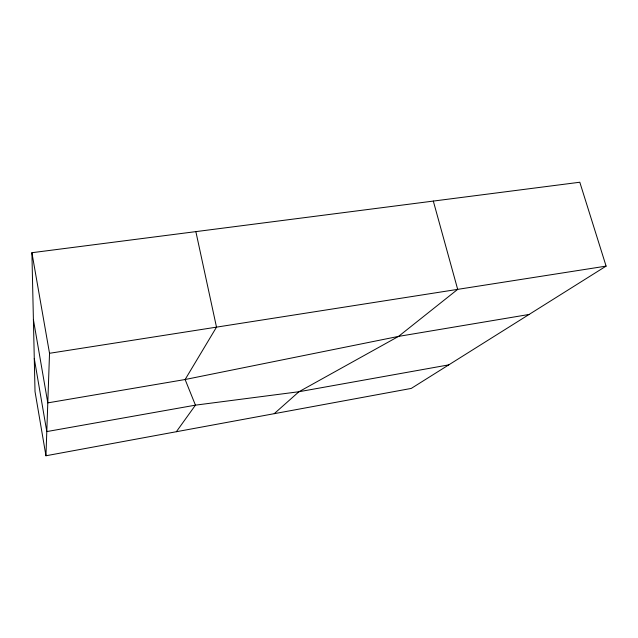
<?xml version="1.0" encoding="UTF-8"?>
<svg xmlns="http://www.w3.org/2000/svg" width="638" height="638" viewBox="0 0 638 638"><rect width="100%" height="100%" fill="white"/><g stroke="black" fill="none" stroke-linecap="round" stroke-linejoin="round"><path stroke-width="0.96" d="M45.952 455.763L49.525 353.293L31.9 252.712L579.806 182.237L606.1 266.118L411.255 388.422L45.952 455.763L35.018 391.541L31.9 252.712M176.359 431.719L195.443 405.154L298.951 391.732L448.769 364.872M274.212 413.679L298.951 391.732L398.543 336.393L457.685 289.365L433.314 201.082M529.085 314.462L398.543 336.393L185.116 379.522L47.794 402.873L33.399 319.558M49.525 353.293L606.1 266.118M195.858 231.618L216.505 327.142L185.116 379.522L195.443 405.154L46.797 431.583L34.277 358.548"/></g></svg>
